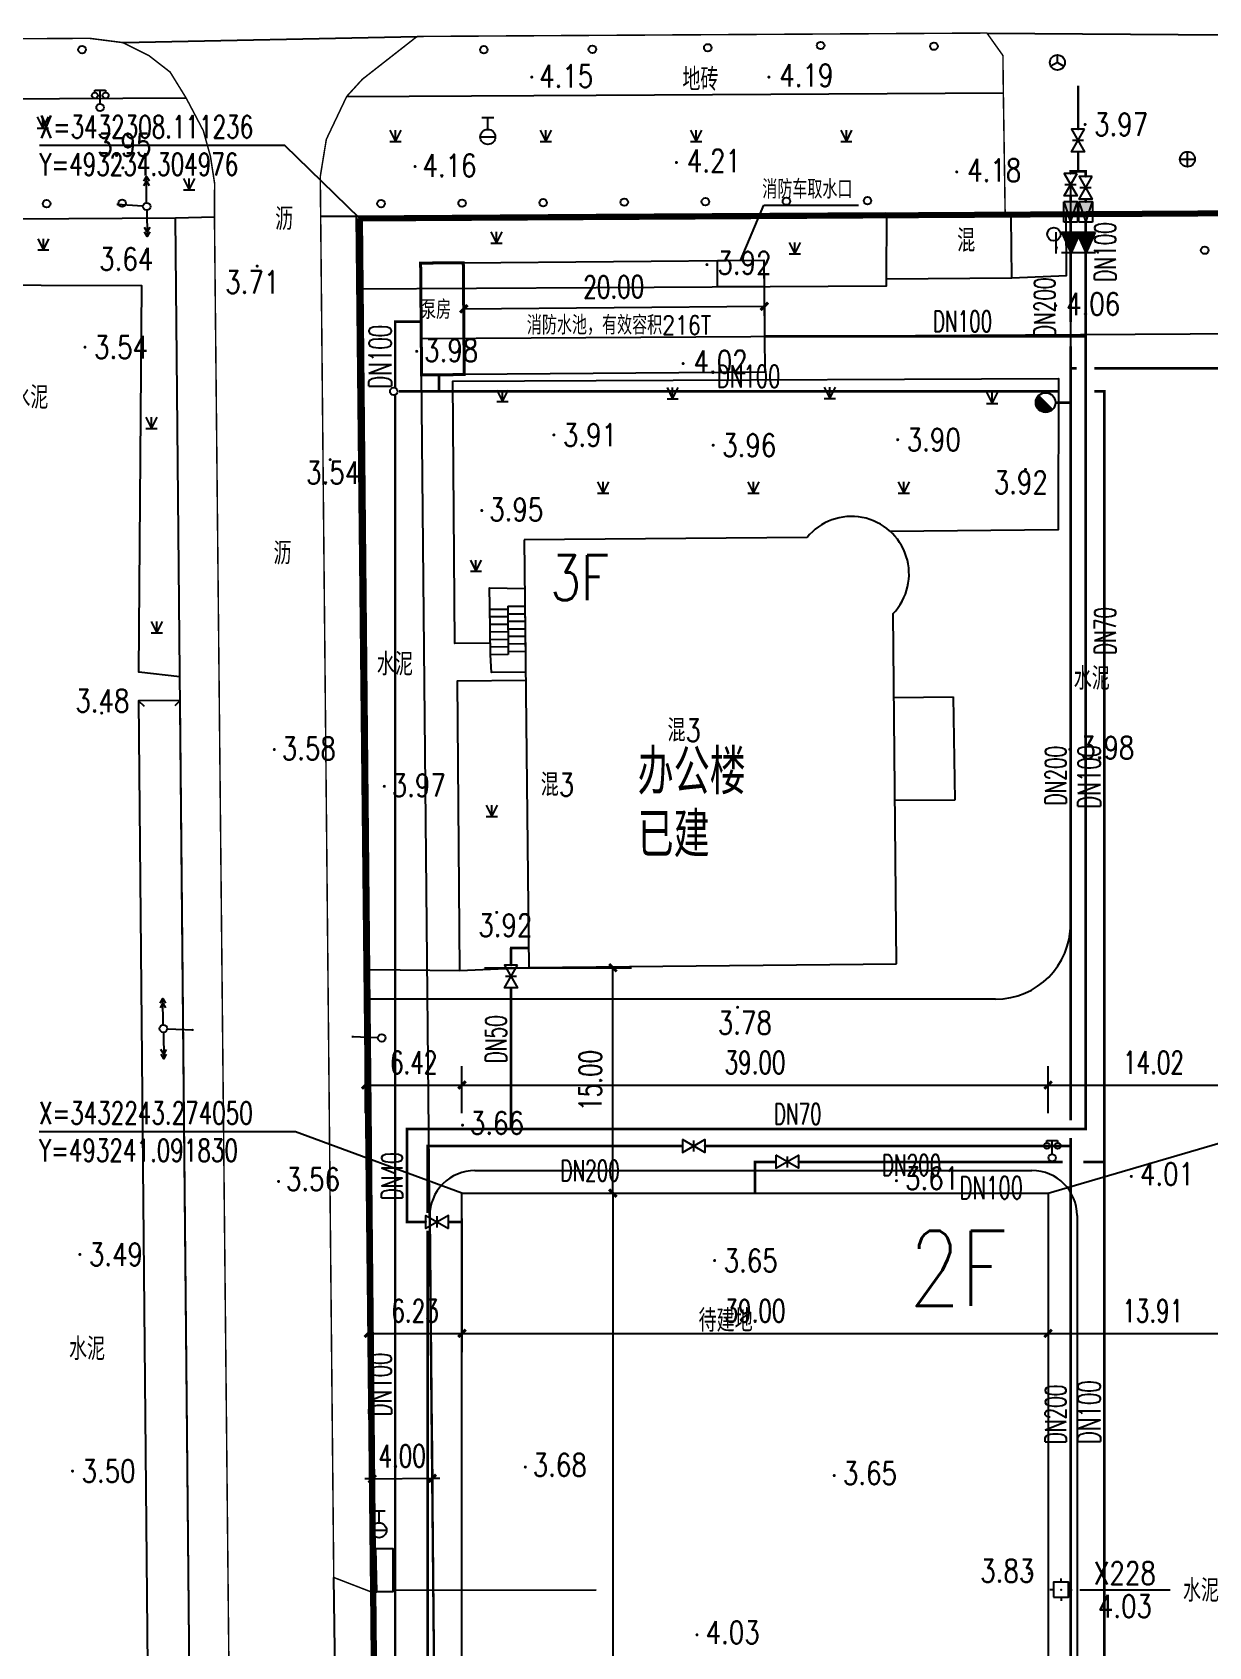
# Model space of a CAD drawing. Header units: millimetres. Extents: x 493081 to 494254, y 3431492 to 3432651.
# Drawn here: x 493212.5 to 493290.8, y 3432213.1 to 3432320.5 of the extents above; entities that cross this region are included whole.
import ezdxf
from ezdxf.enums import TextEntityAlignment as Align

# ---------------------------------------------------------------- set-up
doc = ezdxf.new("R2010")
doc.units = ezdxf.units.MM
doc.header["$LTSCALE"] = 300
for name, pattern in [('ACAD_ISO04W100', [30, 24, -3, 0, -3]), ('DASH', [0.35, 0.25, -0.1]), ('DOTE', [2.42, 2, -0.2, 0.02, -0.2])]:
    doc.linetypes.add(name, pattern=pattern)
for name, color, linetype in [('DIM_COOR', 3, 'Continuous'), ('DLSS', 4, 'Continuous'), ('EQUIP_消火栓', 7, 'Continuous'), ('EQUIP_阀门', 7, 'Continuous'), ('PIPE-消防', 1, 'TG_XZ'), ('PIPE-给水', 3, 'TG_J'), ('PUB_DIM', 3, 'Continuous'), ('PUB_TEXT', 7, 'Continuous'), ('TWT_TEXT', 7, 'Continuous'), ('剖面墙', 6, 'DOTE'), ('地形', 8, 'Continuous'), ('建筑线', 4, 'Continuous'), ('道路', 42, 'Continuous')]:
    doc.layers.add(name, color=color, linetype=linetype)
doc.styles.add('_TCH_DIM', font='SIMPLEX', dxfattribs={"bigfont": 'GBCBIG'})
doc.styles.add('_TCH_DIM_T3', font='SIMPLEX', dxfattribs={"width": 0.705882, "bigfont": 'GBCBIG'})
doc.styles.add('_TWT_PIPEDN', font='SIMPLEX', dxfattribs={"width": 0.8, "height": 2.8, "bigfont": 'HZTXT'})
doc.styles.add('DIM_FONT', font='SIMPLEX', dxfattribs={"width": 0.7, "bigfont": 'GBCBIG'})
doc.styles.add('HZ', font='rs.shx', dxfattribs={"width": 0.8, "bigfont": 'hztxt.shx'})
doc.styles.get("Standard").update_dxf_attribs({"font": 'txt', "bigfont": 'gbcbig.shx'})
doc.styles.add('TG_LINETYPE', font='SIMPLEX', dxfattribs={"width": 0.8, "height": 2.8, "bigfont": 'HZTXT'})
doc.linetypes.add('TG_J', pattern='A,2,-0.3,["J",TG_LINETYPE,S=0.1,R=0,X=-0.23,Y=-0.15],0', length=2.3)
doc.linetypes.add('TG_X', pattern='A,2,-0.3,["X",TG_LINETYPE,S=0.1,R=0,X=-0.23,Y=-0.15],0', length=2.3)
doc.linetypes.add('TG_XZ', pattern='A,2,-0.6,["XZ",TG_LINETYPE,S=0.1,R=0,X=-0.52,Y=-0.15],0', length=2.6)
doc.dimstyles.new('_TCH_ARCH_M_M&&1', dxfattribs={"dimtxt": 1.4875, "dimasz": 0.5, "dimexe": 1.25, "dimexo": 1.5, "dimgap": 0.63125, "dimtad": 1, "dimzin": 0, "dimdsep": 46, "dimtxsty": '_TCH_DIM_T3', "dimblk": 'ARCHTICK', "dimcen": 0.09, "dimclrt": 7, "dimazin": 2, "dimtfac": 1, "dimtdec": 0, "dimtix": 1, "dimtmove": 2, "dimatfit": 3, "dimfxl": 0, "dimtolj": 1, "dimtzin": 0, "dimarcsym": 0})
doc.dimstyles.new('DIMN1', dxfattribs={"dimscale": 0.005, "dimtxt": 300, "dimasz": 100, "dimexe": 250, "dimexo": 300, "dimgap": 150, "dimtad": 1, "dimzin": 0, "dimdsep": 46, "dimtxsty": 'DIM_FONT', "dimblk": 'ARCHTICK', "dimcen": 0.09, "dimclrt": 7, "dimazin": 2, "dimtfac": 1, "dimtix": 1, "dimtmove": 2, "dimatfit": 3, "dimldrblk": 'ARCHTICK', "dimfxl": 0, "dimtolj": 1, "dimtzin": 0, "dimarcsym": 0})

# ---------------------------------------------------------------- blocks, each defined once
blk = doc.blocks.new('gc170')
at = {"linetype": 'Continuous'}
blk.add_circle((0, 0), 0.5, dxfattribs=at)
blk = doc.blocks.new('GC200')
at = {"linetype": 'Continuous', "const_width": 0.2, "flags": 128}
blk.add_lwpolyline([(-0.1, 0, 1), (0.1, 0, 1)], format="xyb", close=True, dxfattribs=at)
blk = doc.blocks.new('gc259')
at = {"linetype": 'Continuous', "flags": 128}
for points in [[(-1, 0), (-1.5, 0)], [(-1, -1), (1, -1), (1, 1), (-1, 1), (-1, -1)], [(0, 1), (0, 1.5)], [(1, 0), (1.5, 0)], [(0, -1), (0, -1.5)]]:
    blk.add_lwpolyline(points, dxfattribs=at)
at = {"linetype": 'Continuous'}
blk.add_point((0, 0), dxfattribs=at)
blk.add_point((0, 0), dxfattribs=at)
blk = doc.blocks.new('gc133')
for p, q in [((-0.8, 2.6), (0.8, 2.6)), ((0, 1), (0, 2.6)), ((-1, 0), (1, 0))]:
    blk.add_line(p, q)
blk.add_circle((0, 0), 1)
blk = doc.blocks.new('gc013c')
at = {"linetype": 'Continuous'}
blk.add_line((0.5, 0), (4, 0), dxfattribs=at)
at = {"linetype": 'Continuous', "const_width": 0.15, "flags": 128}
blk.add_lwpolyline([(3.775, 0, 1), (3.925, 0, 1)], format="xyb", close=True, dxfattribs=at)
blk = doc.blocks.new('gc013a')
at = {"linetype": 'Continuous'}
blk.add_line((0.5, 0), (4, 0), dxfattribs=at)
at = {"linetype": 'Continuous', "flags": 128}
for points in [[(2.77, 0.35), (3.38, 0), (2.77, -0.35)], [(3.39, 0.35), (4, 0), (3.39, -0.35)]]:
    blk.add_lwpolyline(points, dxfattribs=at)
blk = doc.blocks.new('gc048')
for q in [(-0.87, -0.5), (0, 1), (0.87, -0.5)]:
    blk.add_line((0, 0), q)
blk.add_circle((0, 0), 1)
blk = doc.blocks.new('gc043')
for p, q in [((-1, 0), (1, 0)), ((0, -1), (0, 1))]:
    blk.add_line(p, q)
blk.add_circle((0, 0), 1)
blk = doc.blocks.new('gc124')
for p, q in [((-0.75, 1.5), (0, 0)), ((-0.75, 0), (0.75, 0)), ((0, 0), (0, 1.5)), ((0, 0), (0.75, 1.5))]:
    blk.add_line(p, q)
blk = doc.blocks.new('gcx1')
blk.add_circle((0, 0), 0.5)
blk = doc.blocks.new('gc097')
for p, q in [((-0.7, 2), (-0.7, 2.3)), ((-0.7, 2.3), (0.7, 2.3)), ((0, 0.5), (0, 2.3)), ((0.7, 2.3), (0.7, 2))]:
    blk.add_line(p, q)
for centre, radius in [((-0.7, 1.6), 0.4), ((0, 0), 0.5), ((0.73, 1.6), 0.4)]:
    blk.add_circle(centre, radius)
blk = doc.blocks.new('_ArchTick')
at = {"color": 0, "linetype": 'ByBlock', "const_width": 0.4}
blk.add_lwpolyline([(-0.5, -0.5), (0.5, 0.5)], dxfattribs=at)
blk = doc.blocks.new('*D67')
at = {"layer": 'Defpoints', "color": 0, "transparency": 16777216}
for p in [(493235.08, 3432228.26), (493239.08, 3432228.3), (493239.12, 3432224.3)]:
    blk.add_point(p, dxfattribs=at)
at = {"layer": 'PUB_DIM', "color": 0, "lineweight": -2, "transparency": 16777216}
for p, q in [((493235.1, 3432226.76), (493235.13, 3432223.01)), ((493239.1, 3432226.8), (493239.13, 3432223.05)), ((493235.12, 3432224.26), (493234.62, 3432224.26)), ((493235.12, 3432224.26), (493239.12, 3432224.3)), ((493239.12, 3432224.3), (493239.62, 3432224.31))]:
    blk.add_line(p, q, dxfattribs=at)
at = {"layer": 'PUB_DIM', "color": 0, "lineweight": -2, "transparency": 16777216, "xscale": 0.5, "yscale": 0.5, "zscale": 0.5}
for p, rotation in [((493235.12, 3432224.26), 0.5569863403250608), ((493239.12, 3432224.3), 180.556986340325)]:
    blk.add_blockref('_ArchTick', p, dxfattribs=dict(at, rotation=rotation))
at = {"layer": 'PUB_DIM', "color": 7, "transparency": 16777216, "insert": (493237.11, 3432225.78), "char_height": 1.5, "attachment_point": 5, "rotation": 0.557, "style": 'DIM_FONT'}
blk.add_mtext('\\A1;4.00', dxfattribs=at)
blk = doc.blocks.new('*D68')
at = {"layer": 'Defpoints', "color": 0, "transparency": 16777216}
for p in [(493241.09, 3432250.46), (493234.68, 3432247.08), (493241.09, 3432247.08)]:
    blk.add_point(p, dxfattribs=at)
at = {"layer": 'PUB_DIM', "color": 0, "lineweight": -2, "transparency": 16777216}
for p, q in [((493234.68, 3432248.58), (493234.68, 3432251.71)), ((493241.09, 3432248.58), (493241.09, 3432251.71)), ((493234.68, 3432250.46), (493241.09, 3432250.46))]:
    blk.add_line(p, q, dxfattribs=at)
at = {"layer": 'PUB_DIM', "color": 0, "lineweight": -2, "transparency": 16777216, "xscale": 0.5, "yscale": 0.5, "zscale": 0.5, "rotation": 180}
blk.add_blockref('_ArchTick', (493234.68, 3432250.46), dxfattribs=at)
at = {"layer": 'PUB_DIM', "color": 0, "lineweight": -2, "transparency": 16777216, "xscale": 0.5, "yscale": 0.5, "zscale": 0.5}
blk.add_blockref('_ArchTick', (493241.09, 3432250.46), dxfattribs=at)
at = {"layer": 'PUB_DIM', "color": 7, "transparency": 16777216, "insert": (493237.88, 3432251.96), "char_height": 1.5, "attachment_point": 5, "style": 'DIM_FONT'}
blk.add_mtext('\\A1;6.42', dxfattribs=at)
blk = doc.blocks.new('*D69')
at = {"layer": 'Defpoints', "color": 0, "transparency": 16777216}
for p in [(493280.09, 3432250.46), (493241.09, 3432247.08), (493280.09, 3432247.08)]:
    blk.add_point(p, dxfattribs=at)
at = {"layer": 'PUB_DIM', "color": 0, "lineweight": -2, "transparency": 16777216}
for p, q in [((493241.09, 3432248.58), (493241.09, 3432251.71)), ((493280.09, 3432248.58), (493280.09, 3432251.71)), ((493241.09, 3432250.46), (493280.09, 3432250.46))]:
    blk.add_line(p, q, dxfattribs=at)
at = {"layer": 'PUB_DIM', "color": 0, "lineweight": -2, "transparency": 16777216, "xscale": 0.5, "yscale": 0.5, "zscale": 0.5, "rotation": 180}
blk.add_blockref('_ArchTick', (493241.09, 3432250.46), dxfattribs=at)
at = {"layer": 'PUB_DIM', "color": 0, "lineweight": -2, "transparency": 16777216, "xscale": 0.5, "yscale": 0.5, "zscale": 0.5}
blk.add_blockref('_ArchTick', (493280.09, 3432250.46), dxfattribs=at)
at = {"layer": 'PUB_DIM', "color": 7, "transparency": 16777216, "insert": (493260.59, 3432251.96), "char_height": 1.5, "attachment_point": 5, "style": 'DIM_FONT'}
blk.add_mtext('\\A1;39.00', dxfattribs=at)
blk = doc.blocks.new('*D70')
at = {"layer": 'Defpoints', "color": 0, "transparency": 16777216}
for p in [(493294.11, 3432250.46), (493280.09, 3432247.08), (493294.11, 3432247.08)]:
    blk.add_point(p, dxfattribs=at)
at = {"layer": 'PUB_DIM', "color": 0, "lineweight": -2, "transparency": 16777216}
for p, q in [((493280.09, 3432248.58), (493280.09, 3432251.71)), ((493294.11, 3432248.58), (493294.11, 3432251.71)), ((493280.09, 3432250.46), (493294.11, 3432250.46))]:
    blk.add_line(p, q, dxfattribs=at)
at = {"layer": 'PUB_DIM', "color": 0, "lineweight": -2, "transparency": 16777216, "xscale": 0.5, "yscale": 0.5, "zscale": 0.5, "rotation": 180}
blk.add_blockref('_ArchTick', (493280.09, 3432250.46), dxfattribs=at)
at = {"layer": 'PUB_DIM', "color": 0, "lineweight": -2, "transparency": 16777216, "xscale": 0.5, "yscale": 0.5, "zscale": 0.5}
blk.add_blockref('_ArchTick', (493294.11, 3432250.46), dxfattribs=at)
at = {"layer": 'PUB_DIM', "color": 7, "transparency": 16777216, "insert": (493287.1, 3432251.96), "char_height": 1.5, "attachment_point": 5, "style": 'DIM_FONT'}
blk.add_mtext('\\A1;14.02', dxfattribs=at)
blk = doc.blocks.new('*D74')
at = {"layer": 'Defpoints', "color": 0, "transparency": 16777216}
for p in [(493241.09, 3432258.27), (493251.13, 3432258.27), (493241.09, 3432243.27)]:
    blk.add_point(p, dxfattribs=at)
at = {"layer": 'PUB_DIM', "color": 0, "lineweight": -2, "transparency": 16777216}
for p, q in [((493242.59, 3432258.27), (493252.38, 3432258.27)), ((493251.13, 3432243.27), (493251.13, 3432258.27)), ((493242.59, 3432243.27), (493252.38, 3432243.27))]:
    blk.add_line(p, q, dxfattribs=at)
at = {"layer": 'PUB_DIM', "color": 0, "lineweight": -2, "transparency": 16777216, "xscale": 0.5, "yscale": 0.5, "zscale": 0.5}
for p, rotation in [((493251.13, 3432258.27), 90), ((493251.13, 3432243.27), 270)]:
    blk.add_blockref('_ArchTick', p, dxfattribs=dict(at, rotation=rotation))
at = {"layer": 'PUB_DIM', "color": 7, "transparency": 16777216, "insert": (493249.63, 3432250.77), "char_height": 1.5, "attachment_point": 5, "rotation": 90, "style": 'DIM_FONT'}
blk.add_mtext('\\A1;15.00', dxfattribs=at)
blk = doc.blocks.new('*D75')
at = {"layer": 'Defpoints', "color": 0, "transparency": 16777216}
for p in [(493241.09, 3432243.27), (493251.13, 3432243.27), (493241.09, 3432165.27)]:
    blk.add_point(p, dxfattribs=at)
at = {"layer": 'PUB_DIM', "color": 0, "lineweight": -2, "transparency": 16777216}
for p, q in [((493242.59, 3432243.27), (493252.38, 3432243.27)), ((493251.13, 3432243.27), (493251.13, 3432208.63)), ((493251.13, 3432165.27), (493251.13, 3432202.93)), ((493242.59, 3432165.27), (493252.38, 3432165.27))]:
    blk.add_line(p, q, dxfattribs=at)
at = {"layer": 'PUB_DIM', "color": 0, "lineweight": -2, "transparency": 16777216, "xscale": 0.5, "yscale": 0.5, "zscale": 0.5}
for p, rotation in [((493251.13, 3432243.27), 90), ((493251.13, 3432165.27), 270)]:
    blk.add_blockref('_ArchTick', p, dxfattribs=dict(at, rotation=rotation))
at = {"layer": 'PUB_DIM', "color": 7, "transparency": 16777216, "insert": (493249.75, 3432205.78), "char_height": 1.5, "attachment_point": 5, "rotation": 90, "style": 'DIM_FONT'}
blk.add_mtext('\\A1;78.00', dxfattribs=at)
blk = doc.blocks.new('*D77')
at = {"layer": 'Defpoints', "color": 0, "transparency": 16777216}
for p in [(493234.86, 3432243.08), (493241.09, 3432243.08), (493241.09, 3432233.94)]:
    blk.add_point(p, dxfattribs=at)
at = {"layer": 'PUB_DIM', "color": 0, "lineweight": -2, "transparency": 16777216}
for p, q in [((493234.86, 3432241.58), (493234.86, 3432232.69)), ((493241.09, 3432241.58), (493241.09, 3432232.69)), ((493234.86, 3432233.94), (493241.09, 3432233.94))]:
    blk.add_line(p, q, dxfattribs=at)
at = {"layer": 'PUB_DIM', "color": 0, "lineweight": -2, "transparency": 16777216, "xscale": 0.5, "yscale": 0.5, "zscale": 0.5, "rotation": 180}
blk.add_blockref('_ArchTick', (493234.86, 3432233.94), dxfattribs=at)
at = {"layer": 'PUB_DIM', "color": 0, "lineweight": -2, "transparency": 16777216, "xscale": 0.5, "yscale": 0.5, "zscale": 0.5}
blk.add_blockref('_ArchTick', (493241.09, 3432233.94), dxfattribs=at)
at = {"layer": 'PUB_DIM', "color": 7, "transparency": 16777216, "insert": (493237.97, 3432235.44), "char_height": 1.5, "attachment_point": 5, "style": 'DIM_FONT'}
blk.add_mtext('\\A1;6.23', dxfattribs=at)
blk = doc.blocks.new('*D78')
at = {"layer": 'Defpoints', "color": 0, "transparency": 16777216}
for p in [(493241.09, 3432243.08), (493280.09, 3432243.08), (493280.09, 3432233.94)]:
    blk.add_point(p, dxfattribs=at)
at = {"layer": 'PUB_DIM', "color": 0, "lineweight": -2, "transparency": 16777216}
for p, q in [((493241.09, 3432241.58), (493241.09, 3432232.69)), ((493280.09, 3432241.58), (493280.09, 3432232.69)), ((493241.09, 3432233.94), (493280.09, 3432233.94))]:
    blk.add_line(p, q, dxfattribs=at)
at = {"layer": 'PUB_DIM', "color": 0, "lineweight": -2, "transparency": 16777216, "xscale": 0.5, "yscale": 0.5, "zscale": 0.5, "rotation": 180}
blk.add_blockref('_ArchTick', (493241.09, 3432233.94), dxfattribs=at)
at = {"layer": 'PUB_DIM', "color": 0, "lineweight": -2, "transparency": 16777216, "xscale": 0.5, "yscale": 0.5, "zscale": 0.5}
blk.add_blockref('_ArchTick', (493280.09, 3432233.94), dxfattribs=at)
at = {"layer": 'PUB_DIM', "color": 7, "transparency": 16777216, "insert": (493260.59, 3432235.44), "char_height": 1.5, "attachment_point": 5, "style": 'DIM_FONT'}
blk.add_mtext('\\A1;39.00', dxfattribs=at)
blk = doc.blocks.new('*D79')
at = {"layer": 'Defpoints', "color": 0, "transparency": 16777216}
for p in [(493280.09, 3432243.08), (493294, 3432243.08), (493294, 3432233.94)]:
    blk.add_point(p, dxfattribs=at)
at = {"layer": 'PUB_DIM', "color": 0, "lineweight": -2, "transparency": 16777216}
for p, q in [((493280.09, 3432241.58), (493280.09, 3432232.69)), ((493294, 3432241.58), (493294, 3432232.69)), ((493280.09, 3432233.94), (493294, 3432233.94))]:
    blk.add_line(p, q, dxfattribs=at)
at = {"layer": 'PUB_DIM', "color": 0, "lineweight": -2, "transparency": 16777216, "xscale": 0.5, "yscale": 0.5, "zscale": 0.5, "rotation": 180}
blk.add_blockref('_ArchTick', (493280.09, 3432233.94), dxfattribs=at)
at = {"layer": 'PUB_DIM', "color": 0, "lineweight": -2, "transparency": 16777216, "xscale": 0.5, "yscale": 0.5, "zscale": 0.5}
blk.add_blockref('_ArchTick', (493294, 3432233.94), dxfattribs=at)
at = {"layer": 'PUB_DIM', "color": 7, "transparency": 16777216, "insert": (493287.05, 3432235.44), "char_height": 1.5, "attachment_point": 5, "style": 'DIM_FONT'}
blk.add_mtext('\\A1;13.91', dxfattribs=at)
blk = doc.blocks.new('$TwtSys$00000386')
blk.add_line((-93, 93, 0), (93, -93, 0))
blk.add_circle((0, 0, 0), 131)
at = {"color": 0}
for points in [[(34, -127, 0), (-127, 34, 0), (93, -93, 0), (-93, 93, 0)], [(-34, -127, 0), (-127, -34, 0), (34, -127, 0), (-127, 34, 0)], [(-93, -93, 0), (-93, -93, 0), (-34, -127, 0), (-127, -34, 0)]]:
    blk.add_solid(points, dxfattribs=at)
at = {"flags": 9}
blk.add_attdef('A', (0, 0, 0), '', height=0.00524, dxfattribs=at)
blk = doc.blocks.new('$VALVE$00000296')
for points in [[(-125, 72), (-125, -72), (125, 72), (125, -72), (-125, 72)], [(0, 60), (0, -64)]]:
    blk.add_lwpolyline(points)
for p in [(-125, 0), (125, 0)]:
    blk.add_point(p)
blk = doc.blocks.new('$VALVE$00000752')
for p, q in [((-112.5, 75), (112.5, 75)), ((112.5, 75), (112.5, -75)), ((112.5, -75), (-112.5, -75))]:
    blk.add_line(p, q)
blk.add_lwpolyline([(-112.5, -75), (112.5, 0), (-112.5, 75)], close=True)
for p in [(-112.5, 0), (112.5, 0)]:
    blk.add_point(p)
blk.add_solid([(-112.5, 75), (112.5, 0), (-112.5, -75)])
blk = doc.blocks.new('$VALVE$00000656')
for p, q in [((-113, 110), (-113, -100)), ((118, -164), (-119, -164))]:
    blk.add_line(p, q)
blk.add_lwpolyline([(119, 5, 203, 0, 0), (-113, 5, 0, 0, 0)], format="xyseb")
blk.add_lwpolyline([(119, 107), (-113, 5), (119, -97)], close=True)
for p in [(-113, 5), (119, 5)]:
    blk.add_point(p)
blk.add_solid([(-44, -164), (-44, -139), (-119, -164)])
blk = doc.blocks.new('*D90')
at = {"layer": 'Defpoints', "color": 0, "transparency": 16777216}
for p in [(493241.18, 3432305.17), (493261.18, 3432305.34), (493261.21, 3432302.27)]:
    blk.add_point(p, dxfattribs=at)
at = {"layer": 'PUB_DIM', "color": 0, "lineweight": -2, "transparency": 16777216}
for p, q in [((493241.19, 3432303.67), (493241.22, 3432300.85)), ((493261.19, 3432303.84), (493261.22, 3432301.02)), ((493241.21, 3432302.1), (493261.21, 3432302.27))]:
    blk.add_line(p, q, dxfattribs=at)
at = {"layer": 'PUB_DIM', "color": 0, "lineweight": -2, "transparency": 16777216, "xscale": 0.5, "yscale": 0.5, "zscale": 0.5}
for p, rotation in [((493241.21, 3432302.1), 180.4806029735518), ((493261.21, 3432302.27), 0.4806029735517676)]:
    blk.add_blockref('_ArchTick', p, dxfattribs=dict(at, rotation=rotation))
at = {"layer": 'PUB_DIM', "color": 7, "transparency": 16777216, "insert": (493251.19, 3432303.56), "char_height": 1.488, "attachment_point": 5, "rotation": 0.4806, "style": '_TCH_DIM_T3'}
blk.add_mtext('\\A1;20.00', dxfattribs=at)

msp = doc.modelspace()

# ---------------------------------------------------------------- hatches: boundary and pattern name
at = {"layer": 'PIPE-消防', "linetype": 'TG_X'}
for points in [[(493281.588, 3432311.25), (493281.5, 3432311.25), (493281.5, 3432311.337)], [(493238.816, 3432246.415), (493238.729, 3432246.415), (493238.729, 3432246.502)], [(493238.816, 3432246.415), (493238.816, 3432246.502), (493238.729, 3432246.502)]]:
    msp.add_hatch(color=256, dxfattribs=at).paths.add_polyline_path(points)
at = {"layer": 'PIPE-消防', "linetype": 'TG_XZ'}
for points in [[(493236.647, 3432301.244), (493236.559, 3432301.244), (493236.559, 3432301.331)], [(493236.647, 3432301.244), (493236.647, 3432301.331), (493236.559, 3432301.331)], [(493283.826, 3432296.609), (493283.826, 3432296.696), (493283.913, 3432296.696)], [(493283.826, 3432296.609), (493283.913, 3432296.609), (493283.913, 3432296.696)], [(493260.592, 3432245.345), (493260.504, 3432245.345), (493260.504, 3432245.432)], [(493260.592, 3432245.345), (493260.592, 3432245.432), (493260.504, 3432245.432)]]:
    msp.add_hatch(color=256, dxfattribs=at).paths.add_polyline_path(points)
at = {"layer": 'PIPE-给水', "linetype": 'TG_J'}
for points in [[(493281.588, 3432311.25), (493281.588, 3432311.337), (493281.5, 3432311.337)], [(493282.588, 3432311.25), (493282.675, 3432311.25), (493282.675, 3432311.337)], [(493282.588, 3432311.25), (493282.588, 3432311.337), (493282.675, 3432311.337)], [(493244.363, 3432259.587), (493244.276, 3432259.587), (493244.276, 3432259.674)], [(493244.363, 3432259.587), (493244.363, 3432259.674), (493244.276, 3432259.674)], [(493237.441, 3432247.534), (493237.441, 3432247.621), (493237.354, 3432247.621)], [(493237.441, 3432247.534), (493237.354, 3432247.534), (493237.354, 3432247.621)], [(493282.588, 3432247.534), (493282.675, 3432247.534), (493282.675, 3432247.446)], [(493282.588, 3432247.534), (493282.588, 3432247.446), (493282.675, 3432247.446)], [(493237.441, 3432241.353), (493237.354, 3432241.353), (493237.354, 3432241.266)], [(493237.441, 3432241.353), (493237.441, 3432241.266), (493237.354, 3432241.266)]]:
    msp.add_hatch(color=256, dxfattribs=at).paths.add_polyline_path(points)

# ---------------------------------------------------------------- linework, layer by layer
at = {"color": 1, "lineweight": 100}
for p, q in [((493234.305, 3432308.111), (493380.303, 3432308.994)), ((493236.135, 3432119.835), (493234.305, 3432308.111))]:
    msp.add_line(p, q, dxfattribs=at)
at = {"color": 1, "linetype": 'ACAD_ISO04W100'}
for p, q in [((493238.383, 3432300.136), (493365.381, 3432300.904)), ((493240.087, 3432124.835), (493238.383, 3432300.136))]:
    msp.add_line(p, q, dxfattribs=at)
at = {"layer": 'DIM_COOR', "color": 3}
for p, q in [((493229.315, 3432312.968), (493212.98, 3432312.968)), ((493234.305, 3432308.111), (493229.315, 3432312.968)), ((493280.092, 3432243.274), (493297.397, 3432248.332)), ((493230.005, 3432247.358), (493212.955, 3432247.358)), ((493241.092, 3432243.274), (493230.005, 3432247.358))]:
    msp.add_line(p, q, dxfattribs=at)
at = {"layer": 'PIPE-消防', "linetype": 'TG_X', "const_width": 0.175}
for points in [[(493281.588, 3432311.11), (493281.588, 3432311.25)], [(493281.588, 3432309.218), (493281.588, 3432309.61)], [(493281.589, 3432307.193), (493281.589, 3432307.868)], [(493281.591, 3432301.237), (493281.589, 3432305.803)], [(493281.592, 3432298.146), (493281.591, 3432299.613)], [(493281.592, 3432298.146), (493282, 3432298.146)], [(493281.592, 3432295.865), (493281.592, 3432298.146)], [(493283.175, 3432298.146), (493367.599, 3432298.146)], [(493280.575, 3432295.865), (493281.592, 3432295.865)], [(493281.592, 3432248.121), (493281.592, 3432295.865)], [(493281.592, 3432246.415), (493281.592, 3432246.946)], [(493238.816, 3432241.941), (493238.816, 3432246.415)], [(493238.816, 3432246.415), (493255.756, 3432246.415)], [(493257.256, 3432246.415), (493260.592, 3432246.415)], [(493260.592, 3432246.415), (493281.592, 3432246.415)], [(493281.592, 3432210.865), (493281.592, 3432246.415)], [(493238.816, 3432163.641), (493238.816, 3432240.766)]]:
    msp.add_lwpolyline(points, dxfattribs=at)
at = {"layer": 'PIPE-消防', "linetype": 'TG_XZ', "ltscale": 0.005, "const_width": 0.175}
for points in [[(493236.647, 3432296.859), (493236.647, 3432301.244)], [(493236.647, 3432301.244), (493238.373, 3432301.244)], [(493239.555, 3432297.715), (493239.564, 3432296.609)], [(493236.647, 3432164.486), (493236.647, 3432296.359)], [(493236.897, 3432296.609), (493239.564, 3432296.609)], [(493239.564, 3432296.609), (493280.779, 3432296.609)], [(493283.169, 3432296.609), (493283.826, 3432296.609)], [(493283.826, 3432245.345), (493283.826, 3432296.609)], [(493260.592, 3432243.274), (493260.592, 3432245.345)], [(493260.592, 3432245.345), (493261.979, 3432245.345)], [(493263.479, 3432245.345), (493281.061, 3432245.345)], [(493282.443, 3432245.345), (493283.826, 3432245.345)], [(493283.826, 3432212.054), (493283.826, 3432245.345)]]:
    msp.add_lwpolyline(points, dxfattribs=at)
at = {"layer": 'PIPE-消防', "linetype": 'TG_XZ'}
msp.add_circle((493236.555, 3432296.609), 0.25, dxfattribs=at)
at = {"layer": 'PIPE-给水', "linetype": 'TG_J', "const_width": 0.175}
for points in [[(493282.088, 3432314.054), (493282.088, 3432316.957)], [(493282.088, 3432311.25), (493282.088, 3432312.554)], [(493281.588, 3432311.25), (493282.088, 3432311.25)], [(493282.088, 3432311.25), (493282.588, 3432311.25)], [(493282.588, 3432310.903), (493282.588, 3432311.25)], [(493282.588, 3432309.218), (493282.588, 3432309.403)], [(493282.588, 3432307.193), (493282.588, 3432307.868)], [(493282.588, 3432247.534), (493282.588, 3432305.803)], [(493261.222, 3432300.274), (493282.588, 3432300.274)], [(493244.363, 3432258.436), (493244.363, 3432259.587)], [(493244.363, 3432259.587), (493245.534, 3432259.587)], [(493244.363, 3432247.534), (493244.363, 3432256.936)], [(493237.441, 3432247.534), (493244.363, 3432247.534)], [(493237.441, 3432241.353), (493237.441, 3432247.534)], [(493244.363, 3432247.534), (493282.588, 3432247.534)], [(493237.441, 3432241.353), (493238.692, 3432241.353)], [(493240.192, 3432241.353), (493241.092, 3432241.353)]]:
    msp.add_lwpolyline(points, dxfattribs=at)
at = {"layer": '剖面墙', "linetype": 'DASH', "ltscale": 5}
msp.add_lwpolyline([(493241.181, 3432305.169), (493261.18, 3432305.337), (493261.242, 3432297.897), (493241.243, 3432297.729)], close=True, dxfattribs=at)
at = {"layer": '地形', "color": 8}
for p, q in [((493250.028, 3432316.324), (493277.111, 3432316.469)), ((493222.747, 3432316.115), (493130.98, 3432315.64, 4.16)), ((493233.424, 3432316.235), (493250.028, 3432316.324)), ((493224.624, 3432308.198), (493222.035, 3432308.143)), ((493242.993, 3432279.084), (493242.95, 3432282.317)), ((493244.137, 3432282.105), (493242.953, 3432282.107)), ((493244.136, 3432282.314), (493244.154, 3432279.105)), ((493244.136, 3432282.314), (493245.284, 3432282.311)), ((493245.284, 3432282.311), (493245.319, 3432279.127)), ((493244.14, 3432281.605), (493242.96, 3432281.603)), ((493244.143, 3432281.105), (493242.966, 3432281.099)), ((493244.139, 3432281.814), (493245.289, 3432281.815)), ((493244.142, 3432281.314), (493245.295, 3432281.319)), ((493244.146, 3432280.605), (493242.973, 3432280.596)), ((493244.148, 3432280.105), (493242.98, 3432280.092)), ((493244.144, 3432280.814), (493245.3, 3432280.822)), ((493244.147, 3432280.314), (493245.306, 3432280.326)), ((493244.151, 3432279.605), (493242.987, 3432279.588)), ((493244.154, 3432279.105), (493242.993, 3432279.084)), ((493244.15, 3432279.814), (493245.311, 3432279.83)), ((493244.153, 3432279.314), (493245.317, 3432279.334)), ((493219.58, 3432276.02), (493219.937, 3432275.67)), ((493222.337, 3432276.046), (493221.987, 3432275.689)), ((493282.199, 3432216.888), (493288.199, 3432216.888))]:
    msp.add_line(p, q, dxfattribs=at)
at = {"layer": '地形', "color": 8, "const_width": 0.1, "flags": 128}
for points in [[(493216.299, 3432320.101), (493131.08, 3432319.532)], [(493225.204, 3432250.005), (493224.624, 3432308.198), (493224.634, 3432310.443), (493224.357, 3432312.242), (493223.882, 3432313.956), (493222.747, 3432316.115), (493221.674, 3432317.854), (493220.262, 3432318.951), (493218.537, 3432319.814), (493216.299, 3432320.101)], [(493238.104, 3432320.224), (493234.467, 3432317.378), (493233.424, 3432316.235), (493232.067, 3432313.38), (493231.665, 3432310.913), (493232.25, 3432250.005)], [(493250.028, 3432320.296), (493238.104, 3432320.224)], [(493277.23, 3432308.471), (493277.111, 3432316.469), (493277.082, 3432318.958), (493276.018, 3432320.451), (493250.028, 3432320.296)], [(493224.11, 3432092.12), (493226.7, 3432092), (493225.949, 3432175.218), (493225.204, 3432250.005)], [(493232.25, 3432250.005), (493232.561, 3432217.701), (493235.038, 3432216.743)]]:
    msp.add_lwpolyline(points, dxfattribs=at)
at = {"layer": '地形', "color": 8, "flags": 128}
for points in [[(493218.537, 3432319.814), (493238.104, 3432320.224)], [(493276.018, 3432320.451), (493291.935, 3432320.321)], [(493222.583, 3432250.005), (493222.035, 3432308.143), (493147.46, 3432307.68), (493145.84, 3432306.82)], [(493234.042, 3432308.256), (493231.691, 3432308.24)], [(493250.028, 3432308.348), (493234.042, 3432308.256), (493234.676, 3432250.005)], [(493269.29, 3432308.46), (493250.028, 3432308.348)], [(493277.678, 3432304.172), (493281.306, 3432304.322), (493281.293, 3432308.258), (493277.632, 3432308.244)], [(493222.323, 3432277.612), (493219.6, 3432277.93), (493219.79, 3432303.63), (493146.11, 3432303.88), (493145.841, 3432306.57)], [(493269.323, 3432304.109), (493269.318, 3432303.612), (493250.028, 3432303.5)], [(493250.028, 3432303.5), (493234.095, 3432303.408)], [(493242.983, 3432279.87), (493240.607, 3432279.838), (493240.489, 3432297.28), (493250.028, 3432297.325)], [(493250.028, 3432297.325), (493280.78, 3432297.472), (493280.765, 3432287.389), (493269.591, 3432287.288)], [(493242.95, 3432282.317), (493242.93, 3432283.533), (493245.271, 3432283.501)], [(493245.332, 3432277.941), (493243.054, 3432277.914), (493242.993, 3432279.084)], [(493234.979, 3432258.138), (493240.946, 3432258.085), (493240.784, 3432277.345), (493245.338, 3432277.396)], [(493240.946, 3432258.085), (493245.548, 3432258.274)], [(493221.361, 3432090.648), (493223.69, 3432092.13), (493224.11, 3432092.12), (493222.583, 3432250.005)], [(493234.676, 3432250.005), (493235.038, 3432216.743), (493235.425, 3432216.735)], [(493232.701, 3432208.085), (493232.561, 3432217.701)], [(493236.53, 3432216.847), (493250.027, 3432216.878)]]:
    msp.add_lwpolyline(points, dxfattribs=at)
for points in [[(493277.632, 3432308.244), (493277.618, 3432308.456), (493277.23, 3432308.471), (493269.337, 3432308.409), (493269.323, 3432304.109), (493277.678, 3432304.172)], [(493222.337, 3432276.046), (493219.58, 3432276.02), (493221.28, 3432092.7), (493224.104, 3432092.727)], [(493235.425, 3432216.735), (493235.365, 3432219.622), (493236.482, 3432219.623), (493236.486, 3432216.743)]]:
    msp.add_lwpolyline(points, close=True, dxfattribs=at)
at = {"layer": '地形', "color": 8}
msp.add_circle((493280.473, 3432307.062), 0.443, dxfattribs=at)
at = {"layer": '建筑线'}
for p, q in [((493264.051, 3432286.887), (493245.235, 3432286.732)), ((493245.235, 3432286.732), (493245.548, 3432258.274)), ((493270.002, 3432258.52), (493269.776, 3432281.826)), ((493269.776, 3432281.826), (493269.776, 3432281.826)), ((493269.83, 3432276.252), (493273.782, 3432276.29)), ((493273.782, 3432276.29), (493273.892, 3432269.42)), ((493273.892, 3432269.42), (493269.897, 3432269.382)), ((493250.027, 3432258.319), (493270.002, 3432258.52)), ((493245.548, 3432258.274), (493250.027, 3432258.319)), ((493241.092, 3432165.274), (493241.092, 3432243.274)), ((493241.092, 3432243.274), (493280.092, 3432243.274)), ((493280.092, 3432243.274), (493280.092, 3432165.274))]:
    msp.add_line(p, q, dxfattribs=at)
at = {"layer": '建筑线', "const_width": 0.2}
msp.add_lwpolyline([(493241.243, 3432297.729), (493238.403, 3432297.705), (493238.341, 3432305.145), (493241.181, 3432305.169)], close=True, dxfattribs=at)
at = {"layer": '建筑线'}
msp.add_arc((493267.011, 3432284.466), 3.824, 316.32261, 140.72692, dxfattribs=at)
at = {"layer": '道路'}
for p, q in [((493281.592, 3432261.179), (493281.592, 3432310.37)), ((493259.632, 3432305.324), (493261.178, 3432308.995)), ((493261.178, 3432308.995), (493267.466, 3432308.995)), ((493276.592, 3432256.179), (493234.81, 3432256.179)), ((493234.865, 3432250.456), (493236.052, 3432128.445)), ((493241.95, 3432244.774), (493279.017, 3432244.774)), ((493238.95, 3432241.745), (493239.862, 3432147.997)), ((493282.017, 3432241.774), (493282.017, 3432148.085))]:
    msp.add_line(p, q, dxfattribs=at)
msp.add_lwpolyline([(493258.084, 3432305.311), (493261.18, 3432305.337), (493261.195, 3432303.565), (493258.084, 3432303.565)], close=True, dxfattribs=at)
for centre, radius, start, end in [((493276.592, 3432261.179), 5, 270, 0), ((493241.95, 3432241.774), 3, 90, 180.55699), ((493279.017, 3432241.774), 3, 0, 90)]:
    msp.add_arc(centre, radius, start, end, dxfattribs=at)

# ---------------------------------------------------------------- block references
at = {"layer": 'EQUIP_消火栓', "xscale": 0.005, "yscale": 0.005, "zscale": 0.005}
msp.add_blockref('$TwtSys$00000386', (493279.92, 3432295.865), dxfattribs=at)
at = {"layer": 'EQUIP_阀门', "zscale": 0.006}
for name, p, xscale, yscale, rotation in [('$VALVE$00000296', (493282.088, 3432313.304), -0.006, -0.006, 90), ('$VALVE$00000296', (493281.588, 3432310.36), -0.006, -0.006, 90.01862555479275), ('$VALVE$00000296', (493282.588, 3432310.153), -0.006, -0.006, 90), ('$VALVE$00000752', (493281.588, 3432308.543), -0.006, -0.006, 90.01862555479275), ('$VALVE$00000752', (493282.588, 3432308.543), -0.006, -0.006, 90), ('$VALVE$00000656', (493281.589, 3432306.498), 0.006, -0.006, 90.01862555479275), ('$VALVE$00000656', (493282.588, 3432306.498), 0.006, -0.006, 90), ('$VALVE$00000296', (493244.363, 3432257.686), -0.006, -0.006, 90), ('$VALVE$00000296', (493256.506, 3432246.415), -0.006000000052154064, -0.006000000052154064, 180), ('$VALVE$00000296', (493262.729, 3432245.355), -0.006000000052154064, -0.006000000052154064, 180), ('$VALVE$00000296', (493239.442, 3432241.353), -0.006, -0.006, 359.9999999926911)]:
    msp.add_blockref(name, p, dxfattribs=dict(at, xscale=xscale, yscale=yscale, rotation=rotation))
at = {"layer": '地形', "color": 8}
for name, p, xscale, yscale, zscale, rotation in [('gcx1', (493257.446, 3432319.47), 0.4999977766129667, 0.4999977764673531, 0.499997776723012, 359.9993807979096), ('gcx1', (493264.953, 3432319.624), 0.4999978042035542, 0.4999978044070303, 0.4999978043061373, 359.99937914375), ('gcx1', (493272.495, 3432319.573), 0.4999978343552994, 0.4999978342093527, 0.4999978344353633, 359.9993772761496), ('gcx1', (493215.812, 3432319.348), 0.4999976144456337, 0.4999976144172251, 0.4999976145271847, 359.9993892287638), ('gcx1', (493242.544, 3432319.344), 0.4999977195109552, 0.4999977196566761, 0.4999977196022742, 359.9993839461436), ('gcx1', (493249.766, 3432319.372), 0.4999977476253958, 0.4999977475963533, 0.4999977476990337, 359.9993824520676), ('gc048', (493280.706, 3432318.492), 0.4999978812127811, 0.4999978812411427, 0.4999978812982254, 359.999373967821), ('GC200', (493245.733, 3432317.52, 4.153), 0.4999977534462372, 0.49999775364995, 0.499997753529377, 359.9993816516584), ('GC200', (493261.512, 3432317.521, 4.192), 0.499997816252641, 0.4999978160485625, 0.4999978163683107, 359.9993780765433), ('gc097', (493217.015, 3432315.497), 0.499997661535955, 0.4999976614490151, 0.4999976616155226, 359.9993857603496), ('gc133', (493242.808, 3432313.542), 0.4999977901755533, 0.4999977904371917, 0.4999977903141292, 359.9993786634828), ('gc124', (493236.665, 3432313.245), 0.4999977672416189, 0.4999977671541274, 0.9999955346785395, 359.9993798907594), ('gc124', (493246.666, 3432313.245), 0.4999978083364345, 0.4999978081323206, 0.9999956168242944, 359.9993777030058), ('gc124', (493256.666, 3432313.245), 0.4999978494312661, 0.4999978495761752, 0.9999956989980506, 359.9993753551694), ('gc124', (493266.666, 3432313.246), 0.4999978904678959, 0.4999978905543685, 0.9999957811019587, 359.9993729539722), ('gc043', (493289.358, 3432312.056), 0.4999980004810773, 0.4999980004504323, 0.4999980005471708, 359.999365643644), ('GC200', (493218.53, 3432311.479, 3.95), 0.4999977130500854, 0.499997713137418, 0.4999977131252686, 359.9993820251361), ('GC200', (493237.969, 3432311.569, 4.16), 0.4999977926203256, 0.4999977927654982, 0.4999977927055233, 359.999378129875), ('GC200', (493255.358, 3432311.837, 4.21), 0.4999978615385459, 0.4999978616833687, 0.4999978616594702, 359.9993744480461), ('GC200', (493274.009, 3432311.209, 4.175), 0.4999979471625154, 0.4999979473650455, 0.4999979472353651, 359.9993692187682), ('gc013a', (493220.116, 3432308.913), 0.4999977504662294, 0.4999977508559823, 0.4999977507433693, 90.61284873738951), ('gc170', (493213.457, 3432309.097), 0.4999977191575338, 0.4999977191910148, 0.4999977192436505, 0.4140971850123463), ('gc013c', (493220.116, 3432308.913), 0.4999977506468531, 0.4999977508559823, 0.4999977507433692, 176.2631652885916), ('gc170', (493218.484, 3432309.133), 0.4999977398183415, 0.4999977396801114, 0.4999977399463935, 0.4140962073760264), ('gc170', (493220.116, 3432308.913), 0.499997750652481, 0.4999977508559823, 0.4999977507433694, 359.999379410489), ('gc170', (493220.116, 3432308.913), 0.4999942522531704, 0.4999942523427308, 0.9999885044829405, 359.9989431227983), ('gc170', (493235.706, 3432309.102), 0.4999978128746652, 0.4999978127889335, 0.499997812958605, 0.3374790724222761), ('gc170', (493241.101, 3432309.134), 0.4999978352820914, 0.4999978351406753, 0.499997835386833, 0.3374778833337504), ('gc170', (493246.496, 3432309.165), 0.4999978577477244, 0.4999978579580784, 0.4999978578239654, 0.337476694206044), ('gc170', (493251.89, 3432309.197), 0.499997880155151, 0.4999978803098202, 0.4999978802627155, 0.3374755051177316), ('gc170', (493257.285, 3432309.229), 0.499997902615299, 0.499997902661562, 0.4999979026956274, 0.3374742092699364), ('gc170', (493262.679, 3432309.261), 0.4999979250172407, 0.4999979250133038, 0.4999979251151365, 0.3374729134615447), ('gc170', (493268.074, 3432309.293), 0.4999979474191825, 0.4999979473650455, 0.4999979475136402, 0.337471617653269), ('gc013a', (493220.116, 3432308.913), 0.4999977506233593, 0.4999977508559823, 0.4999977507433693, 271.16185223096), ('gc124', (493243.385, 3432306.471), 0.4999978781279228, 0.4999978779815137, 0.9999957563955986, 359.9993724203458), ('gc124', (493263.232, 3432305.765), 0.4999979732397581, 0.4999979734420776, 0.9999959466105326, 359.9993670309972), ('gc170', (493290.508, 3432306.001), 0.4999980883169918, 0.4999980884604156, 0.4999980883858367, 359.9993599341224), ('GC200', (493227.467, 3432304.949, 3.712), 0.4999978279527104, 0.499997828155756, 0.4999978280338108, 359.9993746080874), ('GC200', (493257.39, 3432305.042, 3.92), 0.4999979572907819, 0.4999979571439326, 0.4999979573727043, 359.9993678313932), ('GC200', (493280.595, 3432302.314, 4.056), 0.499998097106411, 0.4999980973079801, 0.4999980972019615, 359.999359293801), ('GC200', (493238.082, 3432299.276, 3.976), 0.4999979462895854, 0.499997946433723, 0.4999979463590061, 359.9993672977685), ('GC200', (493255.804, 3432298.461, 4.02), 0.4999980381999621, 0.4999980381689966, 0.4999980382756247, 359.999362335306), ('gc124', (493243.795, 3432295.94), 0.4999980234151747, 0.4999980232678354, 0.9999960470729041, 359.9993627621757), ('gc124', (493255.109, 3432296.119), 0.49999807289192, 0.4999980730935931, 0.9999961460265345, 359.9993603609911), ('gc124', (493265.571, 3432296.136), 0.4999981213791568, 0.499998121522367, 0.9999962429020445, 359.9993577463615), ('gc124', (493276.366, 3432295.802), 0.4999981746394648, 0.4999981746077538, 0.9999963495175211, 359.9993547048502), ('GC200', (493232.322, 3432292.069, 3.537), 0.4999980138691701, 0.4999980139546096, 0.4999980139407563, 359.9993622285529), ('GC200', (493278.583, 3432291.419, 3.923), 0.4999982477487606, 0.4999982477165759, 0.4999982478550207, 359.9993499024509), ('gc124', (493250.49, 3432289.838), 0.4999981326716312, 0.4999981326982379, 0.9999962655598584, 359.9993558253781), ('gc124', (493260.49, 3432289.838), 0.4999981820319794, 0.4999981820583344, 0.9999963642514841, 359.9993532641114), ('gc124', (493270.49, 3432289.839), 0.4999982316251647, 0.4999982314184308, 0.9999964633953558, 359.9993506494846), ('GC200', (493242.409, 3432288.683, 3.945), 0.4999981090392215, 0.4999981089495122, 0.4999981091332465, 359.9993568392077), ('gc124', (493242.023, 3432284.639), 0.4999981641040199, 0.4999981638975441, 0.9999963284484384, 359.9993532640883), ('GC200', (493228.606, 3432272.781, 3.58), 0.4999982644547674, 0.4999982644803822, 0.4999982645746543, 359.9993457936727), ('GC200', (493281.534, 3432272.789, 3.98), 0.4999985507796105, 0.4999985508620739, 0.4999985508679038, 359.9993322937125), ('GC200', (493235.925, 3432270.335, 3.97), 0.4999983422206131, 0.4999983422458172, 0.4999983423196663, 359.9993416849752), ('gc124', (493243.079, 3432268.33), 0.4999984145149089, 0.4999984144233167, 0.9999968292176885, 359.9993378964378), ('GC200', (493243.402, 3432261.95, 3.918), 0.4999985188818666, 0.4999985187314451, 0.4999985189743953, 359.9993317600598), ('gc013a', (493221.226, 3432254.213), 0.4999985071489936, 0.4999985075555742, 0.4999985075444588, 91.16180299839134), ('GC200', (493259.431, 3432255.635, 3.78), 0.4999987291872348, 0.4999987292103469, 0.4999987292556384, 359.9993211415041), ('gc170', (493221.226, 3432254.213), 0.4999985074733282, 0.4999985075555742, 0.4999985075444587, 359.9993301592141), ('gc170', (493221.226, 3432254.213), 0.4999985074733282, 0.4999985075555742, 0.4999985075444587, 359.9993301592141), ('gc013c', (493221.226, 3432254.213), 0.4999985074126341, 0.4999985075555742, 0.4999985075444586, 357.5554781896426), ('gc013a', (493221.226, 3432254.213), 0.4999985076534798, 0.4999985075555742, 0.4999985075444587, 270.6556547359816), ('gc013c', (493235.753, 3432253.593), 0.4999986109538682, 0.49999861093238, 0.4999986110949792, 177.5554736222566), ('gc170', (493235.753, 3432253.593), 0.4999986110252213, 0.49999861093238, 0.4999986110949791, 359.9993256236677), ('GC200', (493241.13, 3432247.796, 3.659), 0.4999987445543393, 0.4999987445771694, 0.4999987446510213, 359.9993184201147), ('gc097', (493280.358, 3432245.617), 0.4999990680157263, 0.4999990682117641, 0.4999990681190216, 359.9993049202346), ('GC200', (493285.624, 3432244.386, 4.01), 0.4999991335578411, 0.4999991334043443, 0.4999991336366711, 359.9993021989175), ('GC200', (493228.89, 3432244.051, 3.557), 0.4999987252876312, 0.4999987254850566, 0.4999987253984223, 359.9993181532835), ('GC200', (493269.997, 3432244.098, 3.61), 0.4999990206927569, 0.4999990207143128, 0.4999990208050801, 359.9993062541928), ('GC200', (493245.307, 3432225.046, 3.677), 0.4999992076571868, 0.499999207444489, 0.499999207734681, 359.9992929142178), ('GC200', (493265.859, 3432224.481, 3.647), 0.4999993961925803, 0.4999993960373104, 0.4999993962582621, 359.9992857107605), ('gc133', (493235.572, 3432220.843), 0.4999992135945409, 0.499999213963747, 0.499999213690466, 359.9992913133981), ('GC200', (493278.837, 3432217.954, 3.828), 0.4999996654625309, 0.4999996656551957, 0.4999996655818124, 359.9992737583062), ('GC200', (493256.728, 3432213.885, 4.03), 0.4999995486977156, 0.4999995487742126, 0.4999995487797575, 359.9992759992944)]:
    msp.add_blockref(name, p, dxfattribs=dict(at, xscale=xscale, yscale=yscale, zscale=zscale, rotation=rotation))
at = {"layer": '地形', "color": 8, "xscale": 0.5, "yscale": 0.5}
for name, p in [('gc124', (493213.201, 3432314.122)), ('gc124', (493222.942, 3432310.021)), ('gc124', (493213.24, 3432306.02)), ('gc124', (493220.428, 3432294.147)), ('gc124', (493220.792, 3432280.55)), ('gc259', (493280.949, 3432216.888, 4.033))]:
    msp.add_blockref(name, p, dxfattribs=at)
at = {"layer": '地形', "color": 8, "xscale": 0.5, "yscale": 0.5, "zscale": 0.5}
for p in [(493282.547, 3432314.369, 3.97), (493220.09, 3432305.99, 3.64), (493216.01, 3432299.55, 3.54), (493247.208, 3432293.711, 3.91), (493257.806, 3432293.029, 3.96), (493270.083, 3432293.397, 3.9), (493217.12, 3432275.21, 3.48), (493215.67, 3432239.19, 3.49), (493257.901, 3432238.784, 3.65), (493215.18, 3432224.78, 3.5)]:
    msp.add_blockref('GC200', p, dxfattribs=at)

# ---------------------------------------------------------------- texts
at = {"layer": 'DLSS', "color": 4, "style": 'HZ', "width": 0.8}
for s, height, p in [('消防车取水口', 1.25, (493261.071, 3432310.061)), ('泵房', 1.25, (493238.372, 3432302.05)), ('消防水池，有效容积216T', 1.25, (493245.409, 3432301.019)), ('3F', 3, (493246.96, 3432284.211)), ('办公楼', 3, (493252.774, 3432271.3)), ('已建', 3, (493252.774, 3432267.114)), ('2F', 5, (493270.833, 3432238.263))]:
    msp.add_text(s, height=height, dxfattribs=at).set_placement(p, align=Align.MIDDLE_LEFT)
at = {"layer": 'PUB_TEXT', "color": 3, "style": '_TCH_DIM', "width": 0.705882}
for s, p in [('X=3432308.111236', (493212.98, 3432313.468)), ('Y=493234.304976', (493212.98, 3432310.98)), ('X=3432243.274050', (493212.955, 3432247.859)), ('Y=493241.091830', (493212.955, 3432245.37))]:
    msp.add_text(s, height=1.4875, dxfattribs=at).set_placement(p)
at = {"layer": 'TWT_TEXT', "linetype": 'TG_J', "style": '_TWT_PIPEDN', "width": 0.64}
for s, p in [('DN100', (493284.584, 3432303.91)), ('DN70', (493284.584, 3432279.075)), ('DN50', (493244.063, 3432251.918)), ('DN40', (493237.141, 3432242.801))]:
    msp.add_text(s, height=1.4, rotation=90, dxfattribs=at).set_placement(p)
at = {"layer": 'TWT_TEXT', "linetype": 'TG_X', "style": '_TWT_PIPEDN', "width": 0.64}
for p in [(493280.563, 3432300.229), (493281.292, 3432269.071), (493281.292, 3432226.571)]:
    msp.add_text('DN200', height=1.4, rotation=90, dxfattribs=at).set_placement(p)
at = {"layer": 'TWT_TEXT', "linetype": 'TG_J', "style": '_TWT_PIPEDN', "width": 0.64}
for s, p in [('DN100', (493272.415, 3432300.574)), ('DN70', (493261.833, 3432247.834))]:
    msp.add_text(s, height=1.4, dxfattribs=at).set_placement(p)
at = {"layer": 'TWT_TEXT', "linetype": 'TG_XZ', "style": '_TWT_PIPEDN', "width": 0.64}
for p in [(493236.397, 3432296.801), (493283.576, 3432268.851), (493236.397, 3432228.422), (493283.576, 3432226.574)]:
    msp.add_text('DN100', height=1.5, rotation=90, dxfattribs=at).set_placement(p)
for p in [(493258.046, 3432296.859), (493274.189, 3432242.876)]:
    msp.add_text('DN100', height=1.5, dxfattribs=at).set_placement(p)
at = {"layer": 'TWT_TEXT', "linetype": 'TG_X', "style": '_TWT_PIPEDN', "width": 0.64}
for p in [(493269.022, 3432244.432), (493247.635, 3432244.074)]:
    msp.add_text('DN200', height=1.4, dxfattribs=at).set_placement(p)
at = {"layer": '地形', "color": 8, "style": 'HZ', "width": 0.8}
for s, p in [('4.15', (493246.227, 3432317.588)), ('4.19', (493262.206, 3432317.636)), ('3.97', (493283.147, 3432314.369)), ('3.95', (493216.827, 3432313.012)), ('4.16', (493238.464, 3432311.637)), ('4.21', (493256.052, 3432311.952)), ('4.18', (493274.703, 3432311.324)), ('沥', (493228.662, 3432308.081)), ('混', (493274.039, 3432306.649)), ('3.64', (493216.952, 3432305.415)), ('3.92', (493258.084, 3432305.157)), ('3.71', (493225.34, 3432303.883)), ('4.06', (493281.289, 3432302.428)), ('3.54', (493216.61, 3432299.55)), ('3.98', (493238.577, 3432299.345)), ('4.02', (493256.498, 3432298.576)), ('3.91', (493247.808, 3432293.711)), ('3.90', (493270.683, 3432293.397)), ('3.96', (493258.406, 3432293.029)), ('3.54', (493230.721, 3432291.206)), ('3.92', (493276.471, 3432290.552)), ('3.95', (493242.904, 3432288.752)), ('沥', (493228.55, 3432285.839)), ('3.48', (493215.367, 3432276.026)), ('混3', (493254.764, 3432274.061)), ('3.58', (493229.101, 3432272.85)), ('3.98', (493282.228, 3432272.903)), ('混3', (493246.331, 3432270.439)), ('3.97', (493236.42, 3432270.403)), ('3.92', (493242.178, 3432261.086)), ('3.78', (493258.11, 3432254.6)), ('3.66', (493241.621, 3432247.938)), ('3.56', (493229.38, 3432244.193)), ('3.61', (493270.574, 3432244.254)), ('4.01', (493286.2, 3432244.543)), ('3.49', (493216.27, 3432239.19)), ('3.65', (493258.501, 3432238.784)), ('3.50', (493215.78, 3432224.78)), ('3.68', (493245.798, 3432225.187)), ('3.65', (493266.435, 3432224.638)), ('3.83', (493275.572, 3432218.143)), ('4.03', (493257.304, 3432214.042))]:
    msp.add_text(s, height=1.5, dxfattribs=at).set_placement(p, align=Align.MIDDLE_LEFT)
for s, p in [('地砖', (493256.958, 3432317.44)), ('水泥', (493212.371, 3432296.282)), ('水泥', (493236.626, 3432278.54)), ('水泥', (493282.993, 3432277.584)), ('待建地', (493258.634, 3432234.869)), ('水泥', (493216.144, 3432232.986)), ('X228', (493285.199, 3432217.988)), ('水泥', (493290.259, 3432216.909)), ('4.03', (493285.199, 3432215.788))]:
    msp.add_text(s, height=1.5, dxfattribs=at).set_placement(p, align=Align.MIDDLE)

# ---------------------------------------------------------------- dimensions: what is measured, and where the dimension line sits
at = {"layer": 'PUB_DIM'}
for p1, p2, distance, dimstyle, picture, middle in [((493241.181, 3432305.169), (493261.18, 3432305.337), -3.065, '_TCH_ARCH_M_M&&1', '*D90', (493251.194, 3432303.563)), ((493241.092, 3432243.274), (493241.092, 3432258.274), -10.033, 'DIMN1', '*D74', (493249.625, 3432250.774)), ((493234.676, 3432247.085), (493241.092, 3432247.085), 3.371, 'DIMN1', '*D68', (493237.884, 3432251.956)), ((493241.092, 3432247.085), (493280.092, 3432247.085), 3.371, 'DIMN1', '*D69', (493260.592, 3432251.956)), ((493280.092, 3432247.085), (493294.111, 3432247.085), 3.371, 'DIMN1', '*D70', (493287.102, 3432251.956)), ((493234.857, 3432243.0848), (493241.0918, 3432243.0848), -9.1456, 'DIMN1', '*D77', (493237.9744, 3432235.4391)), ((493241.092, 3432243.085), (493280.092, 3432243.085), -9.146, 'DIMN1', '*D78', (493260.592, 3432235.439)), ((493280.092, 3432243.085), (493294.003, 3432243.085), -9.146, 'DIMN1', '*D79', (493287.048, 3432235.439)), ((493235.081, 3432228.264), (493239.081, 3432228.303), -4.002, 'DIMN1', '*D67', (493237.105, 3432225.781))]:
    dim = msp.add_aligned_dim(p1=p1, p2=p2, distance=distance, dimstyle=dimstyle, dxfattribs=at)
    dim.commit()
    dim.dimension.update_dxf_attribs({"geometry": picture, "text_midpoint": middle})
dim = msp.add_linear_dim(base=(493251.125, 3432243.274), p1=(493241.092, 3432165.274), p2=(493241.092, 3432243.274), angle=90, dimstyle='DIMN1', dxfattribs=at)
dim.commit()
dim.dimension.update_dxf_attribs({"geometry": '*D75', "text_midpoint": (493249.75, 3432205.78), "dimtype": 129})

doc.saveas('drawing.dxf')
